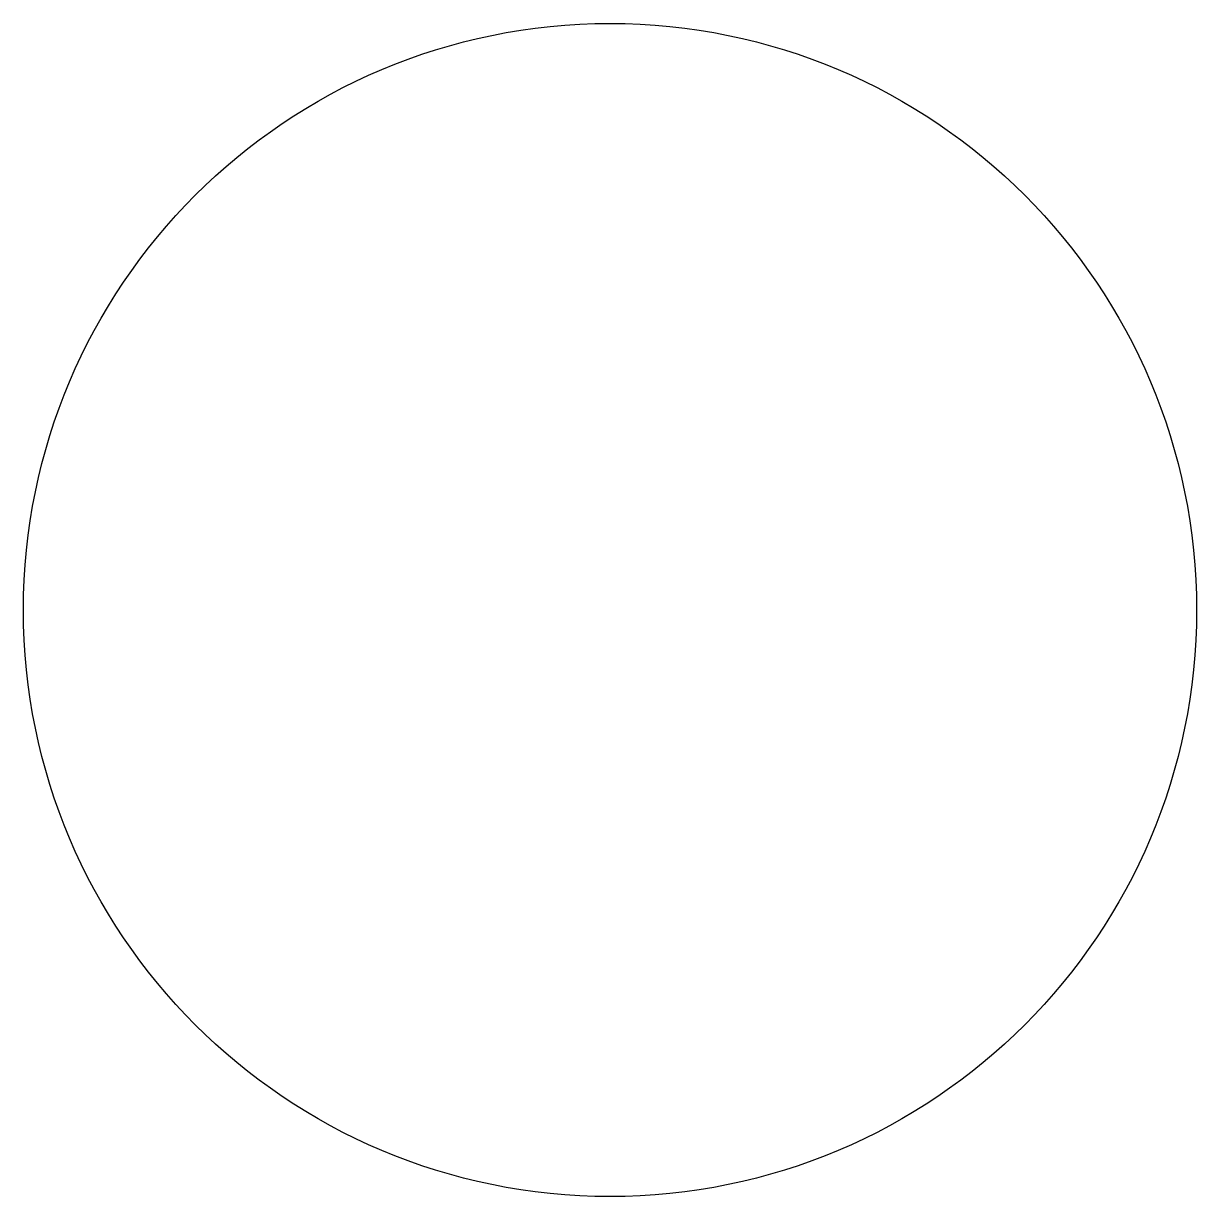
# Model space of a CAD drawing. Header units: millimetres. Extents: x 0 to 63.5, y 0 to 63.5.
import ezdxf

# ---------------------------------------------------------------- set-up
doc = ezdxf.new("R2010")
doc.units = ezdxf.units.MM
doc.layers.add('CAD', color=7, linetype='Continuous')

msp = doc.modelspace()

# ---------------------------------------------------------------- linework, layer by layer
at = {"layer": 'CAD', "linetype": 'Continuous'}
msp.add_circle((31.75, 31.75), 31.75, dxfattribs=at)

doc.saveas('drawing.dxf')
